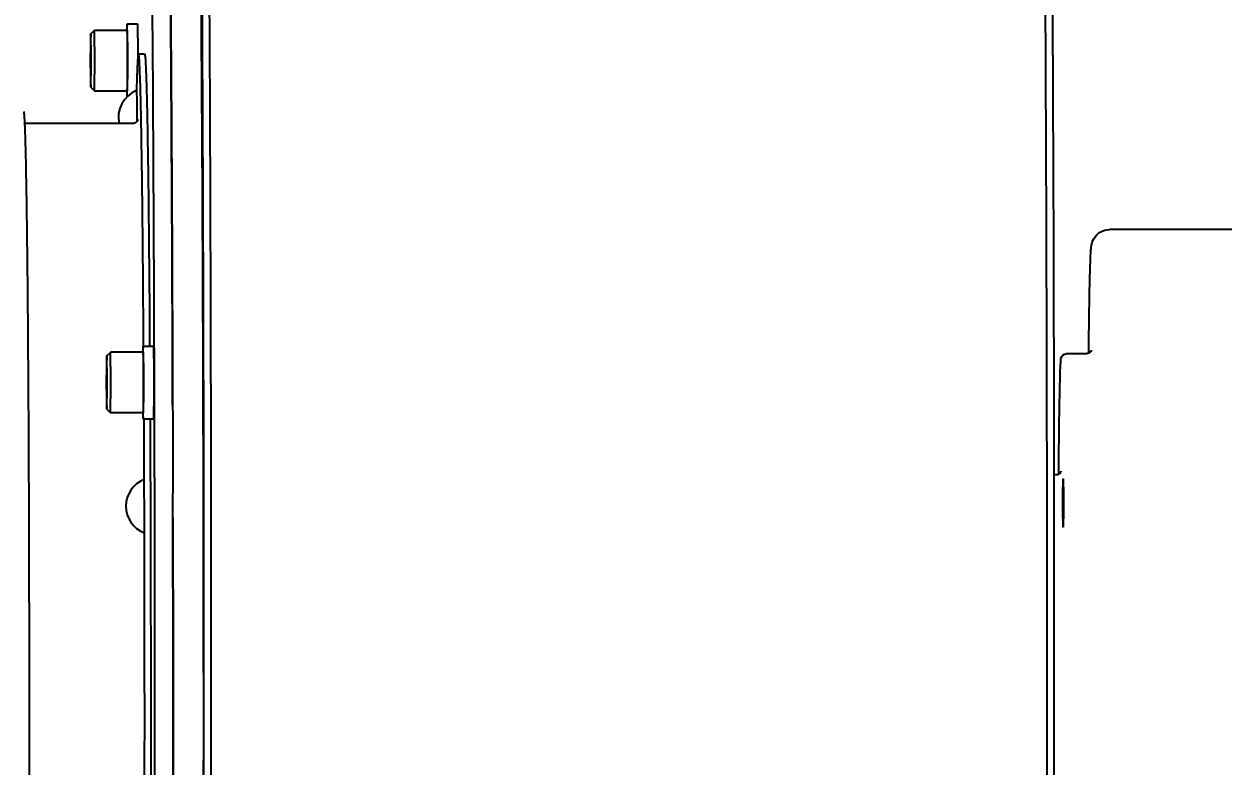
# Model space of a CAD drawing. Header units: millimetres. Extents: x 6781 to 13993, y -7973 to 4183.
# Drawn here: x 8706.4 to 8904.4, y -4735.7 to -4613.2 of the extents above; entities that cross this region are included whole.
import ezdxf

# ---------------------------------------------------------------- set-up
doc = ezdxf.new("R2010")
doc.units = ezdxf.units.MM
doc.header["$LTSCALE"] = 307.34
doc.header["$PDMODE"] = 3
doc.header["$PDSIZE"] = 8
doc.layers.get('0').update_dxf_attribs({"linetype": 'CONTINUOUS'})
doc.layers.get('Defpoints').update_dxf_attribs({"linetype": 'CONTINUOUS'})
doc.styles.get("Standard").update_dxf_attribs({"font": 'calibri.ttf'})
doc.dimstyles.new('DIMSTYLE_1', dxfattribs={"dimtxt": 40, "dimasz": 35, "dimexe": 1.5, "dimexo": 1, "dimgap": 1, "dimtad": 1, "dimdsep": 46, "dimtxsty": 'Standard', "dimblk": '_FILLED', "dimblk1": '_FILLED', "dimblk2": '_FILLED', "dimcen": 0.09, "dimazin": 2, "dimtp": 0.01, "dimtm": 0.01, "dimtfac": 1, "dimtofl": 0, "dimtmove": 0, "dimatfit": 3, "dimldrblk": '_FILLED', "dimfxl": 1, "dimtolj": 1, "dimarcsym": 0})

# ---------------------------------------------------------------- blocks, each defined once
blk = doc.blocks.new('_FILLED')
at = {"color": 0, "linetype": 'ByBlock'}
blk.add_solid([(0, 0), (-1, 0.2143), (-1, -0.2143)], dxfattribs=at)
blk = doc.blocks.new('*D1028')
at = {"color": 0, "linetype": 'Continuous', "lineweight": -2}
for p, q in [((7456.82, -4743.03), (7456.82, -4450.82)), ((9201.46, -4688.32), (9201.46, -4450.82)), ((9166.46, -4452.32), (7491.82, -4452.32))]:
    blk.add_line(p, q, dxfattribs=at)
at = {"layer": 'Defpoints', "color": 0}
for p in [(7456.82, -4452.32), (9201.46, -4689.32), (7456.82, -4744.03)]:
    blk.add_point(p, dxfattribs=at)
at = {"color": 0, "linetype": 'ByBlock', "lineweight": -2, "xscale": 35, "yscale": 35, "zscale": 35, "rotation": 180}
blk.add_blockref('_FILLED', (7456.82, -4452.32), dxfattribs=at)
at = {"color": 0, "linetype": 'ByBlock', "lineweight": -2, "xscale": 35, "yscale": 35, "zscale": 35}
blk.add_blockref('_FILLED', (9201.46, -4452.32), dxfattribs=at)
at = {"color": 0, "insert": (8328.65, -4397.99), "char_height": 40, "attachment_point": 2, "line_spacing_factor": 0.9}
blk.add_mtext('\\A1;E', dxfattribs=at)
blk = doc.blocks.new('*D1030')
at = {"color": 0, "linetype": 'Continuous', "lineweight": -2}
for p, q in [((8887.66, -4509.61), (9282.25, -4509.61)), ((9280.75, -4544.61), (9280.75, -4692.61)), ((9192.36, -4727.61), (9282.25, -4727.61))]:
    blk.add_line(p, q, dxfattribs=at)
at = {"layer": 'Defpoints', "color": 0}
for p in [(8886.66, -4509.61), (9191.36, -4727.61), (9280.75, -4727.61)]:
    blk.add_point(p, dxfattribs=at)
at = {"color": 0, "linetype": 'ByBlock', "lineweight": -2, "xscale": 35, "yscale": 35, "zscale": 35}
for p, rotation in [((9280.75, -4509.61), 90), ((9280.75, -4727.61), 270)]:
    blk.add_blockref('_FILLED', p, dxfattribs=dict(at, rotation=rotation))
at = {"color": 0, "insert": (9226.42, -4620.88), "char_height": 40, "attachment_point": 2, "rotation": 90, "line_spacing_factor": 0.9}
blk.add_mtext('\\A1;\\A1;217', dxfattribs=at)

msp = doc.modelspace()

# ---------------------------------------------------------------- linework, layer by layer
at = {"color": 0, "linetype": 'Continuous'}
for p, q in [((8717.41797, -4614.79557), (8718.01789, -4614.1956)), ((8718.01833, -4614.19538), (8723.41809, -4614.19538)), ((8725.11802, -4613.19538), (8723.41809, -4613.19538)), ((8725.1665, -4616.19538), (8725.16729, -4616.34872)), ((8717.39142, -4619.19538), (8717.40489, -4616.69538)), ((8717.40489, -4616.69538), (8717.43182, -4616.69538)), ((8717.43182, -4616.69538), (8717.44529, -4619.19538)), ((8725.29699, -4618.10557), (8726.29695, -4618.10557)), ((8717.40489, -4621.69538), (8717.39142, -4619.19538)), ((8717.39142, -4619.19538), (8717.44529, -4619.19538)), ((8717.44529, -4619.19538), (8717.43182, -4621.69538)), ((8717.43182, -4621.69538), (8717.40489, -4621.69538)), ((8723.4579, -4621.80159), (8723.45539, -4622.19897)), ((8717.41797, -4623.59519), (8718.01789, -4624.19517)), ((8718.01833, -4624.19538), (8723.41809, -4624.19538)), ((8725.00647, -4626.17125), (8725.0085, -4626.54973)), ((8725.0085, -4626.54973), (8725.00928, -4626.7211)), ((8724.29703, -4629.60557), (8706.47282, -4629.60557)), ((8932.68797, -4647.10614), (8885.69001, -4647.10614)), ((8720.06229, -4667.96817), (8720.66221, -4667.3682)), ((8726.06241, -4667.36798), (8720.66265, -4667.36798)), ((8726.06241, -4666.36798), (8727.76234, -4666.36798)), ((8735.91456, -4667.64967), (8735.91489, -4667.75225)), ((8881.89018, -4667.60614), (8878.49033, -4667.60614)), ((8882.23258, -4667.5714), (8882.23361, -4667.48124)), ((8882.23287, -4667.60998), (8882.2339, -4667.51887)), ((8882.23361, -4667.48124), (8882.23916, -4667.00176)), ((8730.9154, -4668.82758), (8730.91465, -4668.61523)), ((8730.91822, -4668.72519), (8730.91753, -4668.51002)), ((8735.91144, -4667.76537), (8735.9118, -4667.86675)), ((8736.05256, -4669.2992), (8736.05216, -4669.11514)), ((8736.05666, -4669.00325), (8736.05391, -4667.75347)), ((8736.05706, -4669.18763), (8736.05666, -4669.00325)), ((8720.03574, -4672.36798), (8720.04921, -4669.86798)), ((8720.04921, -4669.86798), (8720.07614, -4669.86798)), ((8720.07614, -4669.86798), (8720.0896, -4672.36798)), ((8720.04921, -4674.86798), (8720.03574, -4672.36798)), ((8720.03574, -4672.36798), (8720.0896, -4672.36798)), ((8720.0896, -4672.36798), (8720.07614, -4674.86798)), ((8720.07614, -4674.86798), (8720.04921, -4674.86798)), ((8726.11085, -4675.37427), (8726.11327, -4674.87333)), ((8730.93608, -4675.43115), (8730.93668, -4675.61519)), ((8730.93792, -4675.37256), (8730.93844, -4675.55956)), ((8736.07207, -4676.79762), (8736.06977, -4675.53592)), ((8720.06229, -4676.76779), (8720.66221, -4677.36776)), ((8726.06241, -4677.36798), (8720.66265, -4677.36798)), ((8735.9404, -4676.86675), (8735.94061, -4676.96552)), ((8735.94167, -4676.82751), (8735.94193, -4676.92479)), ((8726.06241, -4678.36798), (8727.76234, -4678.36798)), ((8877.28418, -4687.49549), (8877.28517, -4687.37099)), ((8877.28517, -4687.37099), (8877.28843, -4686.99678)), ((8726.2571, -4690.2032), (8726.25043, -4688.29048)), ((8876.89039, -4687.60614), (8876.4804, -4687.60614)), ((8726.25871, -4690.68035), (8726.2571, -4690.2032)), ((8726.26408, -4692.32987), (8726.25871, -4690.68035)), ((8727.25578, -4690.56591), (8727.25644, -4690.76602)), ((8727.258, -4690.4805), (8727.25867, -4690.68057)), ((8730.97374, -4690.68959), (8730.97372, -4690.68057)), ((8730.97372, -4690.68057), (8730.97374, -4690.68959)), ((8726.27135, -4694.70735), (8726.26408, -4692.32987)), ((8726.27822, -4697.14344), (8726.27135, -4694.70735)), ((8727.26956, -4694.76602), (8727.27021, -4694.96586)), ((8727.27131, -4694.70695), (8727.27153, -4694.78314)), ((8727.27153, -4694.78314), (8727.2719, -4694.90929))]:
    msp.add_line(p, q, dxfattribs=at)
for centre, end in [((8726.69855, -4628.55404), 192.8408863), ((8727.94766, -4692.76602), 248.5727755)]:
    msp.add_arc(centre, 4.72667, 111.4272246, end, dxfattribs=at)
for points, knots in [([(8873.98381, -4519.03459), (8874.29522, -4530.05166), (8874.66651, -4558.38187), (8875.26334, -4631.7108), (8875.34515, -4694.02301), (8875.29736, -4739.02438)], [0, 0, 0, 0, 0.150294776, 0.386336527, 1, 1, 1, 1]), ([(8875.15728, -4519.16864), (8875.47741, -4530.00524), (8875.84742, -4558.11468), (8876.4562, -4631.39869), (8876.53614, -4693.84657), (8876.48792, -4739.02432)], [0, 0, 0, 0, 0.147928262, 0.383556225, 1, 1, 1, 1]), ([(8726.86491, -4900.71215), (8727.14268, -4890.24096), (8727.47648, -4863.55243), (8727.8344, -4816.88133), (8727.98072, -4770.02654), (8728.01765, -4728.71833), (8727.99362, -4697.04102), (8727.91963, -4666.29962), (8727.79768, -4637.43549), (8727.6554, -4614.96303), (8727.51728, -4598.58076), (8727.4082, -4587.71718), (8727.29102, -4577.92647), (8727.16661, -4569.28398), (8727.03659, -4561.85509), (8726.90127, -4555.69933), (8726.78049, -4551.38225), (8726.67525, -4548.60651), (8726.60668, -4547.02279), (8726.52702, -4545.82294), (8726.47643, -4544.88237), (8726.37845, -4544.46063), (8726.36071, -4544.1059), (8726.29696, -4544.10583)], [0, 0, 0, 0, 0.088110477, 0.224499497, 0.392595177, 0.482233433, 0.571968392, 0.659052172, 0.740818635, 0.81476419, 0.848085252, 0.878624733, 0.906149056, 0.930446204, 0.951330861, 0.968643235, 0.982250003, 0.987631262, 0.992049417, 0.995497128, 0.997969391, 0.999463743, 1, 1, 1, 1]), ([(8730.56377, -4604.19838), (8730.60513, -4609.07616), (8730.76836, -4630.67086), (8730.86645, -4652.26603), (8730.91903, -4668.98332)], [0, 0, 0, 0, 0.225879881, 1, 1, 1, 1]), ([(8730.91753, -4668.51002), (8730.89926, -4662.75108), (8730.82055, -4641.50595), (8730.69882, -4620.26093), (8730.56864, -4604.77516)], [0, 0, 0, 0, 0.271070355, 1, 1, 1, 1]), ([(8735.57584, -4605.66239), (8735.61477, -4610.35466), (8735.76844, -4631.01684), (8735.86305, -4651.67944), (8735.91456, -4667.64967)], [0, 0, 0, 0, 0.227096231, 1, 1, 1, 1]), ([(8736.05391, -4667.75347), (8736.04185, -4662.33759), (8735.98747, -4641.67568), (8735.90015, -4621.01385), (8735.81051, -4605.76803)], [0, 0, 0, 0, 0.262118918, 1, 1, 1, 1]), ([(8737.26322, -4667.65165), (8737.25121, -4662.24535), (8737.19709, -4641.6089), (8737.11029, -4620.97252), (8737.02132, -4605.74256)], [0, 0, 0, 0, 0.261977691, 1, 1, 1, 1]), ([(8718.01833, -4624.19538), (8718.02048, -4624.19538), (8718.02055, -4624.18309), (8718.02398, -4624.16887), (8718.02527, -4624.13661), (8718.0278, -4624.09566), (8718.02984, -4624.04155), (8718.03305, -4623.94689), (8718.03667, -4623.79992), (8718.04072, -4623.59085), (8718.04456, -4623.33938), (8718.04818, -4623.04803), (8718.05286, -4622.5882), (8718.05768, -4621.93766), (8718.06183, -4621.08429), (8718.0644, -4620.15834), (8718.06527, -4619.19538), (8718.0644, -4618.23243), (8718.06183, -4617.30648), (8718.05768, -4616.45311), (8718.05286, -4615.80257), (8718.04818, -4615.34274), (8718.04456, -4615.05138), (8718.04072, -4614.79992), (8718.03667, -4614.59084), (8718.03305, -4614.44388), (8718.02984, -4614.34922), (8718.0278, -4614.29511), (8718.02527, -4614.25415), (8718.02398, -4614.22189), (8718.02055, -4614.20768), (8718.02048, -4614.19538), (8718.01833, -4614.19538)], [0, 0, 0, 0, 0.000644672, 0.002464172, 0.005475614, 0.009676838, 0.015057736, 0.021605006, 0.038138306, 0.059116715, 0.084340833, 0.113567018, 0.146513495, 0.222269077, 0.308696379, 0.402474401, 0.5, 0.597525599, 0.691303621, 0.777730923, 0.853486505, 0.886432982, 0.915659167, 0.940883285, 0.961861694, 0.978394994, 0.984942264, 0.990323162, 0.994524386, 0.997535828, 0.999355328, 1, 1, 1, 1]), ([(8723.4181, -4613.19539), (8723.4166, -4613.19538), (8723.41558, -4613.20328), (8723.41339, -4613.21313), (8723.41172, -4613.23443), (8723.40862, -4613.27621), (8723.40534, -4613.34967), (8723.40146, -4613.46018), (8723.39772, -4613.60171), (8723.39401, -4613.77297), (8723.39043, -4613.97324), (8723.38827, -4614.1163), (8723.38719, -4614.19249)], [0, 0, 0, 0, 0.004497842, 0.016704696, 0.03685178, 0.064945007, 0.144874145, 0.256110012, 0.398076344, 0.570012852, 0.771015961, 1, 1, 1, 1]), ([(8723.41809, -4614.19538), (8723.42103, -4614.19538), (8723.42017, -4614.2127), (8723.4251, -4614.23214), (8723.42611, -4614.27711), (8723.4293, -4614.33387), (8723.4316, -4614.4089), (8723.43536, -4614.53973), (8723.43949, -4614.74215), (8723.44407, -4615.02882), (8723.4483, -4615.37139), (8723.45217, -4615.76513), (8723.45435, -4616.0442), (8723.45538, -4616.19142)], [0, 0, 0, 0, 0.004410151, 0.017051265, 0.037995804, 0.067196052, 0.104548714, 0.14994066, 0.264199214, 0.408449416, 0.580761175, 0.77882774, 1, 1, 1, 1]), ([(8723.44887, -4614.18374), (8723.4478, -4614.10821), (8723.44564, -4613.9664), (8723.44207, -4613.76787), (8723.43838, -4613.59813), (8723.43465, -4613.45786), (8723.4308, -4613.34833), (8723.42753, -4613.27553), (8723.42444, -4613.23411), (8723.42278, -4613.213), (8723.4206, -4613.2032), (8723.41959, -4613.1954), (8723.4181, -4613.19539)], [0, 0, 0, 0, 0.229011975, 0.43000532, 0.601936967, 0.743878374, 0.855105095, 0.935023171, 0.9631239, 0.983273024, 0.995483504, 1, 1, 1, 1]), ([(8723.46657, -4616.19538), (8723.46552, -4616.00123), (8723.4614, -4615.33067), (8723.45562, -4614.66011), (8723.44887, -4614.18374)], [0, 0, 0, 0, 0.289537066, 1, 1, 1, 1]), ([(8725.11802, -4613.19539), (8725.1206, -4613.19539), (8725.12069, -4613.21012), (8725.12479, -4613.22718), (8725.12635, -4613.26587), (8725.12939, -4613.31499), (8725.13184, -4613.37989), (8725.13568, -4613.49342), (8725.14003, -4613.66969), (8725.14488, -4613.92046), (8725.14949, -4614.22207), (8725.15383, -4614.57153), (8725.15636, -4614.82014), (8725.15759, -4614.95189)], [0, 0, 0, 0, 0.00439895, 0.016815664, 0.037372514, 0.066045907, 0.102767133, 0.147458258, 0.260295864, 0.403484245, 0.575644246, 0.77512433, 1, 1, 1, 1]), ([(8717.41798, -4614.79557), (8717.4162, -4614.79734), (8717.41598, -4614.80677), (8717.41318, -4614.82358), (8717.41186, -4614.85216), (8717.40868, -4614.9099), (8717.40565, -4615.00796), (8717.40191, -4615.15493), (8717.39845, -4615.34049), (8717.39508, -4615.56268), (8717.39193, -4615.81947), (8717.38785, -4616.22363), (8717.38366, -4616.79439), (8717.38004, -4617.54221), (8717.37781, -4618.35281), (8717.37705, -4619.1954), (8717.37781, -4620.03799), (8717.38004, -4620.84859), (8717.38366, -4621.59639), (8717.38785, -4622.16714), (8717.39193, -4622.57129), (8717.39508, -4622.82808), (8717.39845, -4623.05027), (8717.40191, -4623.23583), (8717.40565, -4623.3828), (8717.40868, -4623.48086), (8717.41186, -4623.5386), (8717.41318, -4623.56718), (8717.41598, -4623.58399), (8717.4162, -4623.59343), (8717.41798, -4623.59519)], [0, 0, 0, 0, 0.000852584, 0.002874529, 0.006074354, 0.010449004, 0.022676885, 0.039445742, 0.060594744, 0.085925915, 0.115196328, 0.148129645, 0.223695801, 0.309754626, 0.403037685, 0.500002318, 0.596966521, 0.690248387, 0.776305673, 0.851870478, 0.884803342, 0.914073477, 0.93940455, 0.960553627, 0.977322596, 0.989550732, 0.993925454, 0.997125347, 0.999147371, 1, 1, 1, 1]), ([(8717.41835, -4623.59538), (8717.42025, -4623.59538), (8717.42031, -4623.58456), (8717.42332, -4623.57205), (8717.42447, -4623.54368), (8717.4278, -4623.48876), (8717.43076, -4623.39212), (8717.43456, -4623.24753), (8717.43804, -4623.06334), (8717.44144, -4622.84212), (8717.44462, -4622.58571), (8717.44874, -4622.18106), (8717.45298, -4621.60857), (8717.45664, -4620.85761), (8717.4589, -4620.04277), (8717.45966, -4619.19536), (8717.4589, -4618.34797), (8717.45664, -4617.53314), (8717.45298, -4616.78218), (8717.44874, -4616.2097), (8717.44462, -4615.80506), (8717.44144, -4615.54865), (8717.43804, -4615.32743), (8717.43456, -4615.14325), (8717.43076, -4614.99865), (8717.4278, -4614.90201), (8717.42447, -4614.84709), (8717.42332, -4614.81872), (8717.42031, -4614.8062), (8717.42025, -4614.79538), (8717.41835, -4614.79538)], [0, 0, 0, 0, 0.000644746, 0.002464348, 0.005475681, 0.009676722, 0.021605212, 0.038138376, 0.059116619, 0.08434086, 0.113566277, 0.146514077, 0.222270255, 0.308698317, 0.402476924, 0.500002313, 0.597527269, 0.691304672, 0.777731187, 0.853486015, 0.886433367, 0.91565852, 0.940882664, 0.961861001, 0.978394281, 0.99032303, 0.994524134, 0.997535541, 0.99935522, 1, 1, 1, 1]), ([(8723.44608, -4624.39154), (8723.4544, -4623.87705), (8723.46514, -4622.66262), (8723.4768, -4619.93057), (8723.47474, -4617.713), (8723.46657, -4616.19538)], [0, 0, 0, 0, 0.188338594, 0.444513211, 1, 1, 1, 1]), ([(8723.45538, -4616.19142), (8723.4562, -4616.30802), (8723.45939, -4616.80906), (8723.46146, -4617.31011), (8723.46259, -4617.69456)], [0, 0, 0, 0, 0.232710033, 1, 1, 1, 1]), ([(8725.15759, -4614.95189), (8725.15803, -4614.99893), (8725.15981, -4615.19569), (8725.16135, -4615.39244), (8725.16242, -4615.54216)], [0, 0, 0, 0, 0.239077809, 1, 1, 1, 1]), ([(8725.16242, -4615.54216), (8725.1628, -4615.59479), (8725.16431, -4615.81253), (8725.16561, -4616.03027), (8725.1665, -4616.19538)], [0, 0, 0, 0, 0.241719936, 1, 1, 1, 1]), ([(8723.46259, -4617.69456), (8723.46361, -4618.04242), (8723.46606, -4619.41144), (8723.46372, -4620.78046), (8723.4579, -4621.80159)], [0, 0, 0, 0, 0.254102152, 1, 1, 1, 1]), ([(8725.297, -4618.10573), (8725.2624, -4618.10569), (8725.24885, -4618.29564), (8725.19651, -4618.52419), (8725.16596, -4619.03006), (8725.12155, -4619.67687), (8725.08228, -4620.53045), (8725.02255, -4622.02726), (8724.98668, -4623.24545), (8724.96315, -4624.1176)], [0, 0, 0, 0, 0.017208962, 0.064842925, 0.143607999, 0.253474748, 0.394330535, 0.565969612, 1, 1, 1, 1]), ([(8725.16729, -4616.34872), (8725.16841, -4616.56976), (8725.1724, -4617.50469), (8725.17395, -4618.43964), (8725.17399, -4619.15355)], [0, 0, 0, 0, 0.236417663, 1, 1, 1, 1]), ([(8726.14301, -4666.23304), (8726.12075, -4662.70699), (8726.07323, -4656.01128), (8725.98752, -4646.54947), (8725.8922, -4638.29216), (8725.80215, -4632.22155), (8725.72401, -4628.05775), (8725.66733, -4625.48248), (8725.60948, -4623.28746), (8725.5512, -4621.47872), (8725.49221, -4620.06872), (8725.44064, -4619.13409), (8725.39499, -4618.60125), (8725.36663, -4618.33246), (8725.3384, -4618.20283), (8725.31689, -4618.10575), (8725.297, -4618.10573)], [0, 0, 0, 0, 0.219692787, 0.417182872, 0.589536601, 0.734194331, 0.795447615, 0.849008978, 0.894674798, 0.932280035, 0.961686249, 0.982787598, 0.990204537, 0.995525822, 0.99876075, 1, 1, 1, 1]), ([(8726.29695, -4618.10573), (8726.3546, -4618.10577), (8726.34426, -4618.44268), (8726.4392, -4618.8249), (8726.46412, -4619.70329), (8726.5286, -4620.81433), (8726.57693, -4622.28256), (8726.65501, -4624.846), (8726.70007, -4626.93074), (8726.72981, -4628.42168)], [0, 0, 0, 0, 0.016733529, 0.064527952, 0.143696628, 0.254066466, 0.395352522, 0.567112463, 1, 1, 1, 1]), ([(8723.45539, -4622.19897), (8723.45435, -4622.34622), (8723.45218, -4622.62533), (8723.4483, -4623.01914), (8723.44408, -4623.36177), (8723.43949, -4623.6485), (8723.43536, -4623.85096), (8723.4316, -4623.98182), (8723.4293, -4624.05686), (8723.42611, -4624.11364), (8723.4251, -4624.15862), (8723.42017, -4624.17806), (8723.42103, -4624.19538), (8723.41809, -4624.19538)], [0, 0, 0, 0, 0.221166901, 0.419230819, 0.591541939, 0.735793211, 0.850054068, 0.895447041, 0.932801041, 0.962002506, 0.982947784, 0.99558958, 1, 1, 1, 1]), ([(8723.38731, -4624.20643), (8723.39039, -4624.42385), (8723.39442, -4624.70811), (8723.40487, -4625.0294), (8723.40921, -4625.13349), (8723.41301, -4625.17062)], [0, 0, 0, 0, 0.676271801, 0.883910962, 1, 1, 1, 1]), ([(8723.42486, -4625.15142), (8723.43162, -4625.06324), (8723.43772, -4624.80975), (8723.44342, -4624.55648), (8723.44608, -4624.39154)], [0, 0, 0, 0, 0.349004317, 1, 1, 1, 1]), ([(8724.989, -4624.55084), (8724.99104, -4624.65091), (8724.99982, -4625.19102), (8725.00382, -4625.73118), (8725.00647, -4626.17125)], [0, 0, 0, 0, 0.185305706, 1, 1, 1, 1]), ([(8706.29782, -4627.60557), (8706.34079, -4627.60557), (8706.34228, -4627.85137), (8706.41077, -4628.13573), (8706.43666, -4628.78092), (8706.48732, -4629.60006), (8706.52813, -4630.68221), (8706.59226, -4632.5754), (8706.66473, -4635.51473), (8706.74567, -4639.69619), (8706.8224, -4644.72555), (8706.89479, -4650.5526), (8706.96168, -4657.12188), (8707.02245, -4664.36989), (8707.09669, -4675.18397), (8707.16788, -4689.82739), (8707.21925, -4708.34645), (8707.2366, -4727.60561), (8707.21925, -4746.86475), (8707.16788, -4765.38376), (8707.09669, -4780.02713), (8707.02245, -4790.84119), (8706.96169, -4798.08919), (8706.8948, -4804.65846), (8706.8224, -4810.48551), (8706.74567, -4815.51489), (8706.66473, -4819.69636), (8706.59226, -4822.63571), (8706.52813, -4824.52891), (8706.48732, -4825.61107), (8706.43666, -4826.43021), (8706.41077, -4827.07541), (8706.34228, -4827.35977), (8706.34079, -4827.60557), (8706.29782, -4827.60557)], [0, 0, 0, 0, 0.0006445, 0.002463807, 0.005475645, 0.009676889, 0.015057242, 0.021605055, 0.038137771, 0.05911701, 0.084340704, 0.113566516, 0.146513734, 0.182864617, 0.222268971, 0.308696196, 0.402474429, 0.500000247, 0.597525887, 0.691303782, 0.777730766, 0.81713504, 0.853485855, 0.886433046, 0.915658883, 0.940882632, 0.961861969, 0.978394802, 0.984942647, 0.990323042, 0.994524321, 0.997536174, 0.999355494, 1, 1, 1, 1]), ([(8725.00928, -4626.7211), (8725.0099, -4626.86758), (8725.01214, -4627.47856), (8725.01301, -4628.08954), (8725.01301, -4628.55404)], [0, 0, 0, 0, 0.239740031, 1, 1, 1, 1]), ([(8725.23387, -4628.91296), (8725.23963, -4628.88208), (8725.1594, -4629.17757), (8725.04984, -4629.25625), (8724.72795, -4629.55517), (8724.45216, -4629.60557), (8724.29703, -4629.60557)], [0, 0, 0, 0, 0.07587359, 0.336388514, 0.625278055, 1, 1, 1, 1]), ([(8725.01301, -4628.55404), (8725.01301, -4628.74023), (8725.01286, -4628.98797), (8725.01252, -4629.23571), (8725.01242, -4629.29727)], [0, 0, 0, 0, 0.751536533, 1, 1, 1, 1]), ([(8726.72981, -4628.42168), (8726.77715, -4630.7954), (8726.98058, -4643.39833), (8727.07837, -4656.00267), (8727.14296, -4666.23278)], [0, 0, 0, 0, 0.188360355, 1, 1, 1, 1]), ([(8882.23916, -4667.00176), (8882.26862, -4664.48072), (8882.31573, -4660.95814), (8882.39674, -4656.61642), (8882.45597, -4654.16236), (8882.51318, -4652.25804), (8882.58224, -4650.84713), (8882.6563, -4649.67013), (8883.03656, -4648.48207), (8884.08313, -4647.40516), (8885.14407, -4647.10614), (8885.69001, -4647.10614)], [0, 0, 0, 0, 0.350452713, 0.489688808, 0.60360373, 0.691682587, 0.754475072, 0.800010904, 0.855437674, 0.924113012, 1, 1, 1, 1]), ([(8720.70304, -4674.86798), (8720.70521, -4674.46601), (8720.7083, -4673.63268), (8720.7098, -4672.36797), (8720.70854, -4671.29881), (8720.70593, -4670.46548), (8720.70327, -4669.88224), (8720.69994, -4669.34153), (8720.69599, -4668.85262), (8720.69154, -4668.42381), (8720.68657, -4668.06261), (8720.68205, -4667.80643), (8720.67783, -4667.64027), (8720.67535, -4667.5447), (8720.67153, -4667.47238), (8720.6709, -4667.41486), (8720.66446, -4667.39029), (8720.66635, -4667.36798), (8720.66265, -4667.36799)], [0, 0, 0, 0, 0.160771294, 0.333292834, 0.505816952, 0.588383122, 0.666584809, 0.73908442, 0.804641923, 0.862135956, 0.910582889, 0.949154049, 0.964523593, 0.97719156, 0.987105232, 0.994221106, 0.998516694, 1, 1, 1, 1]), ([(8726.06241, -4666.36798), (8726.06092, -4666.36798), (8726.0599, -4666.37581), (8726.05773, -4666.3856), (8726.05606, -4666.40671), (8726.05297, -4666.44815), (8726.04971, -4666.521), (8726.04585, -4666.6306), (8726.04212, -4666.77096), (8726.03843, -4666.94081), (8726.03485, -4667.13947), (8726.0327, -4667.28138), (8726.03162, -4667.35696)], [0, 0, 0, 0, 0.00451218, 0.016722618, 0.03686433, 0.064957015, 0.144878534, 0.256098179, 0.398046639, 0.569977933, 0.770980061, 1, 1, 1, 1]), ([(8726.09322, -4667.35857), (8726.09215, -4667.28287), (8726.08999, -4667.14073), (8726.08641, -4666.94176), (8726.08272, -4666.77162), (8726.07899, -4666.63104), (8726.07512, -4666.52125), (8726.07186, -4666.44829), (8726.06876, -4666.40678), (8726.0671, -4666.38563), (8726.06492, -4666.37582), (8726.0639, -4666.36798), (8726.06241, -4666.36798)], [0, 0, 0, 0, 0.229007961, 0.43001066, 0.601939116, 0.743894068, 0.855115057, 0.93504174, 0.96313437, 0.983276794, 0.995488092, 1, 1, 1, 1]), ([(8726.06241, -4667.36799), (8726.06533, -4667.36797), (8726.0645, -4667.38527), (8726.06939, -4667.4046), (8726.07042, -4667.44945), (8726.0736, -4667.50603), (8726.07589, -4667.58084), (8726.07965, -4667.71129), (8726.08378, -4667.91314), (8726.08836, -4668.19902), (8726.09258, -4668.54066), (8726.09645, -4668.93338), (8726.09863, -4669.21173), (8726.09966, -4669.35859)], [0, 0, 0, 0, 0.004397974, 0.017036408, 0.037973327, 0.067160269, 0.104510064, 0.149889793, 0.264137389, 0.408378301, 0.580690839, 0.778780524, 1, 1, 1, 1]), ([(8726.11085, -4669.3617), (8726.10981, -4669.16844), (8726.10569, -4668.50072), (8726.09993, -4667.833), (8726.09322, -4667.35857)], [0, 0, 0, 0, 0.28941725, 1, 1, 1, 1]), ([(8727.76234, -4666.36798), (8727.76491, -4666.36798), (8727.765, -4666.38273), (8727.76911, -4666.39979), (8727.77067, -4666.4385), (8727.77371, -4666.48765), (8727.77615, -4666.55258), (8727.78, -4666.66617), (8727.78435, -4666.84253), (8727.78921, -4667.09341), (8727.79381, -4667.39518), (8727.79816, -4667.7448), (8727.80069, -4667.99352), (8727.80192, -4668.12533)], [0, 0, 0, 0, 0.004398652, 0.016815798, 0.037373343, 0.066047552, 0.102769708, 0.147461889, 0.260301574, 0.403491283, 0.575652496, 0.775127992, 1, 1, 1, 1]), ([(8877.28843, -4686.99678), (8877.31169, -4684.35091), (8877.36087, -4679.7384), (8877.43878, -4674.42441), (8877.52031, -4671.24966), (8877.56413, -4669.7314), (8877.62667, -4668.81244), (8877.67862, -4668.05082), (8878.1343, -4667.60614), (8878.49033, -4667.60614)], [0, 0, 0, 0, 0.401549681, 0.700004199, 0.806592386, 0.883397183, 0.930686408, 0.945969704, 1, 1, 1, 1]), ([(8882.64718, -4667.03524), (8882.6505, -4667.01473), (8882.59274, -4667.24432), (8882.46041, -4667.36183), (8882.11255, -4667.60614), (8881.89018, -4667.60614)], [0, 0, 0, 0, 0.062596621, 0.33022544, 1, 1, 1, 1]), ([(8720.06229, -4667.96818), (8720.0594, -4667.97104), (8720.06023, -4667.98727), (8720.05554, -4668.01582), (8720.05436, -4668.06544), (8720.05132, -4668.13175), (8720.04904, -4668.21645), (8720.04542, -4668.36363), (8720.04146, -4668.589), (8720.03715, -4668.90604), (8720.03326, -4669.28132), (8720.02983, -4669.70846), (8720.02797, -4670.00983), (8720.02712, -4670.16798)], [0, 0, 0, 0, 0.005537651, 0.01938751, 0.041541162, 0.071928653, 0.110418421, 0.156848268, 0.272734701, 0.417651997, 0.589137548, 0.784384627, 1, 1, 1, 1]), ([(8720.09822, -4674.56798), (8720.10014, -4674.2126), (8720.10286, -4673.47587), (8720.10418, -4672.35802), (8720.10282, -4671.24085), (8720.09946, -4670.34535), (8720.09537, -4669.68678), (8720.09186, -4669.25676), (8720.08789, -4668.88037), (8720.08353, -4668.56439), (8720.07941, -4668.34082), (8720.07583, -4668.19687), (8720.07326, -4668.11413), (8720.07088, -4668.05371), (8720.06811, -4668.00275), (8720.06638, -4667.98743), (8720.06403, -4667.96646), (8720.06229, -4667.96818)], [0, 0, 0, 0, 0.161518514, 0.334837327, 0.508054133, 0.669258929, 0.741839642, 0.807368476, 0.864714122, 0.912888112, 0.951060446, 0.966183407, 0.978574018, 0.9881777, 0.994958344, 0.998887865, 1, 1, 1, 1]), ([(8726.09966, -4669.35859), (8726.10266, -4669.78475), (8726.11135, -4671.62121), (8726.1104, -4673.45771), (8726.10281, -4674.86798)], [0, 0, 0, 0, 0.23206423, 1, 1, 1, 1]), ([(8726.11327, -4674.87333), (8726.11522, -4674.41959), (8726.12046, -4672.58238), (8726.11833, -4670.74515), (8726.11085, -4669.3617)], [0, 0, 0, 0, 0.246971146, 1, 1, 1, 1]), ([(8727.80192, -4668.12533), (8727.80236, -4668.17233), (8727.80413, -4668.36888), (8727.80567, -4668.56543), (8727.80674, -4668.71498)], [0, 0, 0, 0, 0.239111874, 1, 1, 1, 1]), ([(8727.80674, -4668.71498), (8727.80712, -4668.76758), (8727.80862, -4668.98524), (8727.80992, -4669.20289), (8727.81081, -4669.36795)], [0, 0, 0, 0, 0.241661275, 1, 1, 1, 1]), ([(8727.81081, -4669.36795), (8727.81208, -4669.60258), (8727.81662, -4670.60259), (8727.81831, -4671.6026), (8727.81831, -4672.36798)], [0, 0, 0, 0, 0.234634115, 1, 1, 1, 1]), ([(8720.02712, -4670.16798), (8720.02523, -4670.52006), (8720.02251, -4671.24996), (8720.02117, -4672.35791), (8720.02247, -4673.46655), (8720.02573, -4674.35669), (8720.02972, -4675.01307), (8720.03316, -4675.44351), (8720.03705, -4675.82179), (8720.04137, -4676.14148), (8720.04535, -4676.36878), (8720.04898, -4676.51725), (8720.05127, -4676.6027), (8720.05432, -4676.66961), (8720.05551, -4676.71966), (8720.06021, -4676.74853), (8720.05939, -4676.76487), (8720.06229, -4676.76778)], [0, 0, 0, 0, 0.160025741, 0.33174627, 0.503576295, 0.663908673, 0.73632784, 0.801912677, 0.859551311, 0.908267827, 0.947237367, 0.962853305, 0.975800252, 0.986020264, 0.993475449, 0.998135027, 1, 1, 1, 1]), ([(8727.81831, -4672.36798), (8727.81831, -4672.62911), (8727.81769, -4673.62939), (8727.81479, -4674.62967), (8727.81081, -4675.36881)], [0, 0, 0, 0, 0.261058666, 1, 1, 1, 1]), ([(8720.06229, -4676.76778), (8720.06402, -4676.76952), (8720.06643, -4676.74835), (8720.06811, -4676.73295), (8720.07092, -4676.68152), (8720.0733, -4676.6206), (8720.07589, -4676.53714), (8720.07947, -4676.39195), (8720.08361, -4676.16648), (8720.08798, -4675.84786), (8720.09196, -4675.46841), (8720.09547, -4675.03505), (8720.09735, -4674.72885), (8720.09822, -4674.56798)], [0, 0, 0, 0, 0.003351915, 0.015240998, 0.035746763, 0.064804237, 0.10229103, 0.148037948, 0.263508637, 0.409217624, 0.582601861, 0.780714336, 1, 1, 1, 1]), ([(8720.66265, -4677.36798), (8720.66636, -4677.36797), (8720.66446, -4677.3457), (8720.67091, -4677.32109), (8720.67153, -4677.26359), (8720.67535, -4677.19125), (8720.67783, -4677.09569), (8720.68205, -4676.92953), (8720.68657, -4676.67335), (8720.69154, -4676.31216), (8720.69599, -4675.88334), (8720.69994, -4675.39443), (8720.70207, -4675.04924), (8720.70304, -4674.86798)], [0, 0, 0, 0, 0.004450314, 0.017330213, 0.038677442, 0.068406207, 0.106404508, 0.152500881, 0.268187162, 0.413495932, 0.585922366, 0.782569125, 1, 1, 1, 1]), ([(8726.09968, -4675.37464), (8726.09865, -4675.52169), (8726.09647, -4675.80039), (8726.0926, -4676.19361), (8726.08837, -4676.53569), (8726.08379, -4676.82195), (8726.07966, -4677.02408), (8726.07591, -4677.15473), (8726.07361, -4677.22965), (8726.07042, -4677.28635), (8726.06941, -4677.33123), (8726.06449, -4677.3507), (8726.06535, -4677.36795), (8726.06241, -4677.36797)], [0, 0, 0, 0, 0.221212451, 0.419256451, 0.591563196, 0.735799988, 0.850049553, 0.895441935, 0.932796731, 0.961992094, 0.982944204, 0.995587838, 1, 1, 1, 1]), ([(8726.09322, -4677.37755), (8726.09518, -4677.23919), (8726.10335, -4676.57146), (8726.10799, -4675.90368), (8726.11085, -4675.37427)], [0, 0, 0, 0, 0.20720668, 1, 1, 1, 1]), ([(8726.10281, -4674.86798), (8726.10257, -4674.91143), (8726.10163, -4675.08032), (8726.10056, -4675.24921), (8726.09968, -4675.37464)], [0, 0, 0, 0, 0.257265253, 1, 1, 1, 1]), ([(8727.81081, -4675.36881), (8727.81051, -4675.42491), (8727.80929, -4675.64229), (8727.8079, -4675.85967), (8727.80674, -4676.02096)], [0, 0, 0, 0, 0.258061779, 1, 1, 1, 1]), ([(8726.03162, -4677.37901), (8726.0327, -4677.45459), (8726.03485, -4677.59649), (8726.03843, -4677.79515), (8726.04212, -4677.96501), (8726.04585, -4678.10536), (8726.04971, -4678.21497), (8726.05297, -4678.28781), (8726.05606, -4678.32925), (8726.05773, -4678.35037), (8726.0599, -4678.36016), (8726.06092, -4678.36798), (8726.06241, -4678.36798)], [0, 0, 0, 0, 0.229019937, 0.430022064, 0.601953358, 0.743901819, 0.855121464, 0.935042984, 0.963135669, 0.983277382, 0.99548782, 1, 1, 1, 1]), ([(8726.06241, -4678.36798), (8726.0639, -4678.36798), (8726.06492, -4678.36014), (8726.0671, -4678.35034), (8726.06876, -4678.32919), (8726.07186, -4678.28769), (8726.07512, -4678.21473), (8726.07899, -4678.10497), (8726.08272, -4677.9644), (8726.08641, -4677.79429), (8726.08999, -4677.59535), (8726.09215, -4677.45324), (8726.09322, -4677.37755)], [0, 0, 0, 0, 0.004511945, 0.016723171, 0.036865492, 0.064958021, 0.14488416, 0.256104752, 0.398059105, 0.569987589, 0.770990516, 1, 1, 1, 1]), ([(8727.80192, -4676.61061), (8727.80069, -4676.74242), (8727.79816, -4676.99115), (8727.79381, -4677.34077), (8727.78921, -4677.64254), (8727.78435, -4677.89343), (8727.78, -4678.06979), (8727.77615, -4678.18338), (8727.77371, -4678.24831), (8727.77067, -4678.29746), (8727.76911, -4678.33617), (8727.765, -4678.35323), (8727.76491, -4678.36798), (8727.76234, -4678.36798)], [0, 0, 0, 0, 0.224871887, 0.424347336, 0.596508555, 0.739698299, 0.852538031, 0.897230235, 0.933952411, 0.962626638, 0.983184195, 0.995601349, 1, 1, 1, 1]), ([(8727.80674, -4676.02096), (8727.80638, -4676.07218), (8727.80492, -4676.26873), (8727.80327, -4676.46529), (8727.80192, -4676.61061)], [0, 0, 0, 0, 0.26062046, 1, 1, 1, 1]), ([(8735.94193, -4676.92479), (8735.95881, -4683.22027), (8736.01356, -4708.82495), (8736.017, -4734.42974), (8735.99107, -4753.73896)], [0, 0, 0, 0, 0.245872699, 1, 1, 1, 1]), ([(8736.09339, -4739.61409), (8736.11062, -4723.87268), (8736.11102, -4702.93383), (8736.08137, -4681.99502), (8736.07207, -4676.79762)], [0, 0, 0, 0, 0.751781259, 1, 1, 1, 1]), ([(8737.30336, -4739.02389), (8737.3199, -4723.45593), (8737.31999, -4702.74749), (8737.29083, -4682.03909), (8737.2817, -4676.89865)], [0, 0, 0, 0, 0.751770007, 1, 1, 1, 1]), ([(8726.25043, -4688.29048), (8726.24738, -4687.44038), (8726.23493, -4684.0948), (8726.22066, -4680.74921), (8726.20891, -4678.25373)], [0, 0, 0, 0, 0.254094342, 1, 1, 1, 1]), ([(8727.20886, -4678.25395), (8727.21357, -4679.25232), (8727.23203, -4683.32783), (8727.24765, -4687.40335), (8727.258, -4690.4805)], [0, 0, 0, 0, 0.244969885, 1, 1, 1, 1]), ([(8877.65667, -4687.01238), (8877.65893, -4686.99524), (8877.60407, -4687.23599), (8877.47388, -4687.35109), (8877.11437, -4687.60614), (8876.89039, -4687.60614)], [0, 0, 0, 0, 0.05080828, 0.341766797, 1, 1, 1, 1]), ([(8878.0202, -4696.2508), (8877.9944, -4696.2508), (8878.03974, -4696.08784), (8877.98613, -4695.92107), (8878.00638, -4695.52435), (8877.98394, -4694.82056), (8877.98766, -4693.70058), (8877.9803, -4692.25095), (8877.98766, -4690.80128), (8877.98393, -4689.68122), (8878.00638, -4688.97735), (8877.98612, -4688.58057), (8878.03974, -4688.41377), (8877.9944, -4688.2508), (8878.0202, -4688.2508)], [0, 0, 0, 0, 0.00967257, 0.038124824, 0.084346003, 0.146509132, 0.308677076, 0.49997984, 0.691285214, 0.853469531, 0.915641264, 0.961870989, 0.990326342, 1, 1, 1, 1]), ([(8878.0202, -4688.2508), (8878.046, -4688.2508), (8878.00066, -4688.41375), (8878.05427, -4688.58053), (8878.03402, -4688.97725), (8878.05646, -4689.68103), (8878.05275, -4690.80101), (8878.0601, -4692.25064), (8878.05275, -4693.70032), (8878.05647, -4694.82037), (8878.03402, -4695.52425), (8878.05428, -4695.92102), (8878.00066, -4696.08783), (8878.046, -4696.2508), (8878.0202, -4696.2508)], [0, 0, 0, 0, 0.00967257, 0.038124824, 0.084346003, 0.146509132, 0.308677076, 0.49997984, 0.691285214, 0.853469531, 0.915641264, 0.961870989, 0.990326342, 1, 1, 1, 1]), ([(8726.25562, -4695.14248), (8726.25473, -4695.29023), (8726.25283, -4695.57104), (8726.24938, -4695.96818), (8726.2455, -4696.31531), (8726.24183, -4696.57082), (8726.23862, -4696.7462), (8726.23633, -4696.85484), (8726.23386, -4696.94722), (8726.23174, -4697.02405), (8726.2286, -4697.08219), (8726.2279, -4697.12836), (8726.22277, -4697.14817), (8726.22406, -4697.16602), (8726.22107, -4697.16602)], [0, 0, 0, 0, 0.218952437, 0.416161689, 0.58855038, 0.733428653, 0.794829701, 0.848537941, 0.89435129, 0.9320868, 0.961601285, 0.98278571, 0.995567158, 1, 1, 1, 1]), ([(8727.2719, -4694.90929), (8727.28564, -4699.61794), (8727.3282, -4718.76682), (8727.32332, -4737.9158), (8727.29206, -4752.35601)], [0, 0, 0, 0, 0.245897572, 1, 1, 1, 1]), ([(8730.98098, -4694.6971), (8730.9895, -4699.7015), (8731.01563, -4719.82563), (8731.01081, -4739.9498), (8730.98946, -4755.06951)], [0, 0, 0, 0, 0.248677078, 1, 1, 1, 1]), ([(8730.99012, -4754.59552), (8731.01093, -4739.60042), (8731.01542, -4719.64264), (8730.98946, -4699.68491), (8730.98103, -4694.72227)], [0, 0, 0, 0, 0.751342738, 1, 1, 1, 1]), ([(8726.29211, -4752.3567), (8726.30204, -4747.76944), (8726.33012, -4729.36503), (8726.31556, -4710.96055), (8726.27822, -4697.14344)], [0, 0, 0, 0, 0.249248243, 1, 1, 1, 1])]:
    msp.add_open_spline(points, degree=3, knots=knots, dxfattribs=at)
for points in [[(8724.97181, -4624.15407), (8724.99359, -4624.28465), (8724.97543, -4624.41916), (8724.989, -4624.55084)], [(8737.27295, -4672.26526), (8737.26988, -4670.72739), (8737.26664, -4669.18952), (8737.26322, -4667.65165)], [(8730.93989, -4676.08877), (8730.93319, -4673.63424), (8730.92597, -4671.17972), (8730.91822, -4668.72519)], [(8730.91903, -4668.98332), (8730.92573, -4671.11306), (8730.93202, -4673.24281), (8730.93792, -4675.37256)], [(8735.91489, -4667.75225), (8735.9198, -4669.27496), (8735.92449, -4670.79767), (8735.92898, -4672.32038)], [(8736.06977, -4675.53592), (8736.06586, -4673.41982), (8736.06162, -4671.30373), (8736.05706, -4669.18763)], [(8735.92898, -4672.32038), (8735.93341, -4673.82275), (8735.93764, -4675.32513), (8735.94167, -4676.82751)], [(8737.2817, -4676.89865), (8737.27895, -4675.35418), (8737.27604, -4673.80972), (8737.27295, -4672.26526)], [(8730.93844, -4675.55956), (8730.95235, -4680.59989), (8730.96406, -4685.64023), (8730.97372, -4690.68057)], [(8727.25867, -4690.68057), (8727.26315, -4692.0227), (8727.26736, -4693.36482), (8727.27131, -4694.70695)], [(8730.98103, -4694.72227), (8730.97874, -4693.37804), (8730.97631, -4692.03382), (8730.97374, -4690.68959)]]:
    msp.add_open_spline(points, degree=3, dxfattribs=at)

# ---------------------------------------------------------------- dimensions: what is measured, and where the dimension line sits
dim = msp.add_linear_dim(base=(7456.81696, -4452.3225), p1=(9201.46265, -4689.32042), p2=(7456.81696, -4744.02823), angle=180, text='E', dimstyle='DIMSTYLE_1', dxfattribs=at)
dim.commit()
dim.dimension.update_dxf_attribs({"geometry": '*D1028', "text_midpoint": (8328.6534, -4452.3225), "dimtype": 160})
dim = msp.add_linear_dim(base=(9280.7503, -4727.60614), p1=(8886.66431, -4509.6059), p2=(9191.363, -4727.60614), angle=270, text='\\A1;217', dimstyle='DIMSTYLE_1', override={"dimtxsty": 'Standard'}, dxfattribs=at)
dim.commit()
dim.dimension.update_dxf_attribs({"geometry": '*D1030', "text_midpoint": (9280.7503, -4620.88477), "dimtype": 160})

doc.saveas('drawing.dxf')
